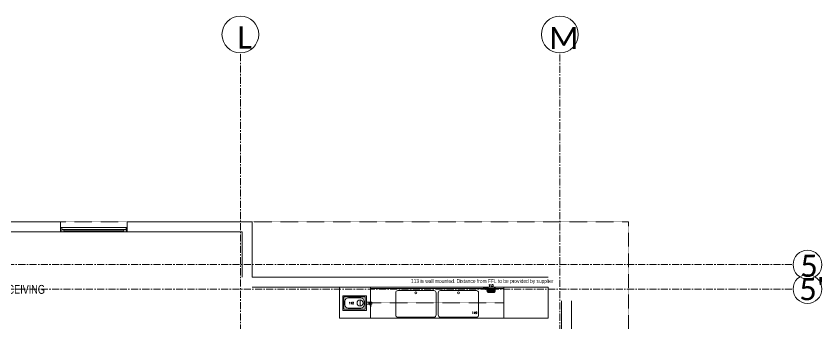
# Model space of a CAD drawing. Header units: millimetres. Extents: x 26027 to 581921, y 7230 to 233891.
# Drawn here: x 526695 to 544854, y 199709 to 206648 of the extents above; entities that cross this region are included whole.
import ezdxf

# ---------------------------------------------------------------- set-up
doc = ezdxf.new("R2010")
doc.units = ezdxf.units.MM
doc.header["$LTSCALE"] = 5
doc.linetypes.add('CENTER', pattern=[50.8, 31.75, -6.35, 6.35, -6.35])
doc.linetypes.add('HIDDEN2', pattern=[0.1875, 0.125, -0.0625])
doc.layers.get('0').update_dxf_attribs({"color": 252})
for name, color, linetype, lineweight in [('72_EGR_BASE_TEXT', 252, 'Continuous', 5), ('ADB_G1', 252, 'Continuous', 5), ('Aluminum', 252, 'Continuous', 5), ('AxisBalloons_2', 252, 'Continuous', 0), ('Medical Equipment and Furniture', 252, 'Continuous', 0), ('Proj', 252, 'HIDDEN2', 5), ('Text', 252, 'Continuous', 5), ('Walls', 252, 'Continuous', 5)]:
    doc.layers.add(name, color=color, linetype=linetype, lineweight=lineweight)
doc.layers.add('axes', color=252, linetype='Continuous')
doc.styles.add('Arial', font='arial.ttf', dxfattribs={"height": 245.883234})
doc.styles.add('list_ghTextstyle', font='romans.shx', dxfattribs={"height": 0.25})
doc.styles.get("Standard").update_dxf_attribs({"font": 'calibri.ttf'})
doc.styles.add('X3G_ENTITY_257CFD', font='swisscl.ttf', dxfattribs={"height": 200})
doc.styles.add('X3G_ENTITY_2587EA', font='swisscl.ttf', dxfattribs={"height": 200})

# ---------------------------------------------------------------- blocks, each defined once
blk = doc.blocks.new('WOR049-3')
at = {"color": 0, "linetype": 'Continuous'}
for p, q in [((0, 0), (3000, 0)), ((0, -700), (0, 0)), ((3000, 0), (3000, -700)), ((0, -25), (3000, -25)), ((565, -625), (565, -125)), ((615, -75), (1425, -75)), ((1475, -125), (1475, -625)), ((1525, -125), (1525, -625)), ((2385, -75), (1575, -75)), ((2435, -625), (2435, -125)), ((3000, -700), (0, -700)), ((1425, -675), (615, -675)), ((1575, -675), (2385, -675))]:
    blk.add_line(p, q, dxfattribs=at)
at = {"linetype": 'HIDDEN2'}
blk.add_line((0, -350), (3000, -350), dxfattribs=at)
at = {"color": 0, "linetype": 'Continuous'}
for centre in [(1020, -125), (1980, -125)]:
    blk.add_circle(centre, 20, dxfattribs=at)
for centre, start, end in [((615, -125), 89.9544, 179.9087), ((1425, -125), 0, 89.9544), ((1575, -125), 89.9544, 179.9087), ((2385, -125), 0, 89.9544), ((615, -625), 179.9087, 269.8631), ((1425, -625), 269.8631, 0), ((1575, -625), 179.9087, 269.8631), ((2385, -625), 269.8631, 0)]:
    blk.add_arc(centre, 50, start, end, dxfattribs=at)
at = {"layer": 'ADB_G1', "style": 'Arial', "flags": 8}
blk.add_attdef('WOR049', (10, 10), '', height=75, dxfattribs=at)
blk = doc.blocks.new('Ultrasonic Cleaner')
at = {"layer": 'Medical Equipment and Furniture'}
for p, q in [((-747462, -321883), (-747997, -321883)), ((-747997, -322208), (-747997, -321883)), ((-747972, -322183), (-747972, -321902)), ((-747972, -321902), (-747488, -321902)), ((-747868, -321924), (-747589, -321924)), ((-747488, -321902), (-747488, -322183)), ((-747462, -322208), (-747462, -321883)), ((-747947, -322081), (-747947, -322004)), ((-747606, -322110), (-747606, -321974)), ((-747513, -322003), (-747513, -322081)), ((-747462, -322024), (-747339, -322024)), ((-747462, -322066), (-747462, -322024)), ((-747339, -322066), (-747462, -322066)), ((-747404, -322048), (-747397, -322043)), ((-747386, -322075), (-747404, -322048)), ((-747397, -322043), (-747379, -322070)), ((-747388, -322076), (-747377, -322069)), ((-747365, -322110), (-747388, -322076)), ((-747379, -322070), (-747386, -322075)), ((-747377, -322069), (-747355, -322103)), ((-747355, -322103), (-747365, -322110)), ((-747339, -322024), (-747339, -322066)), ((-747462, -322208), (-747997, -322208)), ((-747488, -322183), (-747969, -322183)), ((-747589, -322157), (-747871, -322157))]:
    blk.add_line(p, q, dxfattribs=at)
for centre, radius in [((-747606, -322042), 67.9), ((-747401, -322045), 9.85)]:
    blk.add_circle(centre, radius, dxfattribs=at)
for centre, radius, start, end in [((-747864, -322006), 82.9, 92.7642, 178.6699), ((-747593, -322004), 80.3, 359.4914, 86.8541), ((-747871, -322081), 75.8, 180, 270), ((-747589, -322081), 75.8, 270, 0)]:
    blk.add_arc(centre, radius, start, end, dxfattribs=at)
blk = doc.blocks.new('Gun')
at = {"layer": 'Medical Equipment and Furniture'}
for p, q in [((-744517, -321801), (-744517, -321802)), ((-744517, -321802), (-744517, -321811)), ((-744494, -321803), (-744494, -321808)), ((-744493, -321803), (-744494, -321803)), ((-744494, -321808), (-744493, -321808)), ((-744493, -321791), (-744493, -321793)), ((-744493, -321791), (-744483, -321791)), ((-744483, -321793), (-744493, -321793)), ((-744452, -321803), (-744493, -321803)), ((-744493, -321803), (-744493, -321808)), ((-744493, -321808), (-744452, -321808)), ((-744483, -321791), (-744453, -321791)), ((-744453, -321793), (-744483, -321793)), ((-744471, -321793), (-744471, -321802)), ((-744471, -321802), (-744471, -321803)), ((-744471, -321808), (-744471, -321829)), ((-744464, -321802), (-744464, -321793)), ((-744464, -321803), (-744464, -321802)), ((-744464, -321829), (-744464, -321808)), ((-744453, -321791), (-744443, -321791)), ((-744443, -321793), (-744453, -321793)), ((-744453, -321802), (-744453, -321801)), ((-744453, -321803), (-744453, -321802)), ((-744453, -321811), (-744453, -321808)), ((-744443, -321793), (-744443, -321791)), ((-744443, -321796), (-744441, -321793)), ((-744443, -321801), (-744443, -321802)), ((-744443, -321802), (-744443, -321811)), ((-744441, -321819), (-744443, -321816)), ((-744441, -321863), (-744442, -321867)), ((-744441, -321793), (-744426, -321793)), ((-744426, -321819), (-744441, -321819)), ((-744441, -321860), (-744441, -321867)), ((-744437, -321796), (-744431, -321796)), ((-744437, -321816), (-744431, -321816)), ((-744431, -321796), (-744429, -321796)), ((-744429, -321816), (-744431, -321816)), ((-744426, -321793), (-744424, -321796)), ((-744426, -321801), (-744426, -321802)), ((-744426, -321802), (-744426, -321811)), ((-744424, -321816), (-744426, -321819)), ((-744424, -321860), (-744424, -321858)), ((-744423, -321878), (-744424, -321874)), ((-744421, -321853), (-744419, -321849)), ((-744418, -321887), (-744421, -321883)), ((-744417, -321848), (-744410, -321842)), ((-744415, -321801), (-744415, -321802)), ((-744415, -321802), (-744415, -321811)), ((-744415, -321845), (-744411, -321843)), ((-744407, -321894), (-744415, -321889)), ((-744410, -321893), (-744414, -321890)), ((-744408, -321841), (-744401, -321839)), ((-744407, -321840), (-744402, -321839)), ((-744396, -321897), (-744406, -321895)), ((-744396, -321897), (-744406, -321895)), ((-744396, -321838), (-744386, -321840)), ((-744395, -321913), (-744393, -321913)), ((-744393, -321822), (-744394, -321822)), ((-744394, -321838), (-744386, -321840)), ((-744384, -321894), (-744391, -321896)), ((-744391, -321913), (-744388, -321913)), ((-744388, -321822), (-744390, -321822)), ((-744385, -321894), (-744390, -321896)), ((-744385, -321840), (-744377, -321845)), ((-744379, -321822), (-744383, -321823)), ((-744379, -321913), (-744383, -321912)), ((-744382, -321842), (-744378, -321844)), ((-744375, -321888), (-744382, -321893)), ((-744377, -321889), (-744380, -321892)), ((-744376, -321846), (-744370, -321853)), ((-744374, -321848), (-744371, -321852)), ((-744370, -321881), (-744373, -321886)), ((-744370, -321855), (-744367, -321864)), ((-744369, -321856), (-744368, -321861)), ((-744367, -321867), (-744368, -321877)), ((-744367, -321865), (-744367, -321867)), ((-744345, -321867), (-744343, -321881)), ((-744329, -321867), (-744327, -321858)), ((-744329, -321867), (-744327, -321858)), ((-744329, -321867), (-744327, -321858)), ((-744329, -321867), (-744327, -321858)), ((-744329, -321867), (-744327, -321858)), ((-744329, -321867), (-744327, -321858)), ((-744329, -321867), (-744327, -321858)), ((-744329, -321867), (-744327, -321858)), ((-744329, -321867), (-744327, -321858)), ((-744329, -321867), (-744327, -321858)), ((-744329, -321870), (-744329, -321867)), ((-744326, -321880), (-744329, -321871)), ((-744326, -321879), (-744328, -321873)), ((-744325, -321881), (-744328, -321875)), ((-744325, -321881), (-744328, -321875)), ((-744325, -321881), (-744328, -321875)), ((-744325, -321881), (-744328, -321875)), ((-744325, -321881), (-744328, -321875)), ((-744325, -321881), (-744328, -321875)), ((-744325, -321881), (-744328, -321875)), ((-744325, -321881), (-744328, -321875)), ((-744325, -321881), (-744328, -321875)), ((-744326, -321855), (-744322, -321849)), ((-744326, -321855), (-744322, -321849)), ((-744326, -321855), (-744322, -321849)), ((-744326, -321855), (-744322, -321849)), ((-744326, -321855), (-744322, -321849)), ((-744326, -321855), (-744322, -321849)), ((-744326, -321855), (-744322, -321849)), ((-744326, -321855), (-744322, -321849)), ((-744326, -321855), (-744322, -321849)), ((-744325, -321854), (-744322, -321849)), ((-744320, -321889), (-744325, -321881)), ((-744321, -321887), (-744324, -321883)), ((-744317, -321891), (-744324, -321884)), ((-744317, -321891), (-744324, -321884)), ((-744317, -321891), (-744324, -321884)), ((-744317, -321891), (-744324, -321884)), ((-744317, -321891), (-744324, -321884)), ((-744317, -321891), (-744324, -321884)), ((-744317, -321891), (-744324, -321884)), ((-744317, -321891), (-744324, -321884)), ((-744317, -321891), (-744324, -321884)), ((-744321, -321847), (-744314, -321842)), ((-744320, -321846), (-744315, -321842)), ((-744320, -321846), (-744315, -321842)), ((-744320, -321846), (-744315, -321842)), ((-744320, -321846), (-744315, -321842)), ((-744320, -321846), (-744315, -321842)), ((-744320, -321846), (-744315, -321842)), ((-744320, -321846), (-744315, -321842)), ((-744320, -321846), (-744315, -321842)), ((-744320, -321846), (-744315, -321842)), ((-744319, -321846), (-744315, -321843)), ((-744311, -321894), (-744319, -321890)), ((-744314, -321893), (-744318, -321890)), ((-744308, -321896), (-744317, -321891)), ((-744308, -321896), (-744317, -321891)), ((-744308, -321896), (-744317, -321891)), ((-744308, -321896), (-744317, -321891)), ((-744308, -321896), (-744317, -321891)), ((-744308, -321896), (-744317, -321891)), ((-744308, -321896), (-744317, -321891)), ((-744308, -321896), (-744317, -321891)), ((-744308, -321896), (-744317, -321891)), ((-744316, -321822), (-744313, -321823)), ((-744316, -321913), (-744313, -321912)), ((-744312, -321841), (-744305, -321839)), ((-744311, -321841), (-744305, -321839)), ((-744311, -321841), (-744305, -321839)), ((-744311, -321841), (-744305, -321839)), ((-744311, -321841), (-744305, -321839)), ((-744311, -321841), (-744305, -321839)), ((-744311, -321841), (-744305, -321839)), ((-744311, -321841), (-744305, -321839)), ((-744311, -321840), (-744306, -321839)), ((-744311, -321841), (-744305, -321839)), ((-744311, -321841), (-744305, -321839)), ((-744300, -321897), (-744310, -321895)), ((-744302, -321896), (-744309, -321895)), ((-744304, -321822), (-744308, -321822)), ((-744308, -321913), (-744305, -321913)), ((-744298, -321897), (-744305, -321896)), ((-744298, -321897), (-744305, -321896)), ((-744298, -321897), (-744305, -321896)), ((-744298, -321897), (-744305, -321896)), ((-744298, -321897), (-744305, -321896)), ((-744298, -321897), (-744305, -321896)), ((-744298, -321897), (-744305, -321896)), ((-744298, -321897), (-744305, -321896)), ((-744298, -321897), (-744305, -321896)), ((-744301, -321822), (-744303, -321822)), ((-744303, -321913), (-744301, -321913)), ((-744301, -321838), (-744295, -321839)), ((-744301, -321838), (-744295, -321839)), ((-744301, -321838), (-744295, -321839)), ((-744301, -321838), (-744295, -321839)), ((-744301, -321838), (-744295, -321839)), ((-744301, -321838), (-744295, -321839)), ((-744301, -321838), (-744295, -321839)), ((-744301, -321838), (-744295, -321839)), ((-744301, -321838), (-744295, -321839)), ((-744300, -321838), (-744290, -321840)), ((-744300, -321838), (-744290, -321840)), ((-744288, -321894), (-744295, -321896)), ((-744288, -321894), (-744294, -321896)), ((-744288, -321894), (-744294, -321896)), ((-744288, -321894), (-744294, -321896)), ((-744288, -321894), (-744294, -321896)), ((-744288, -321894), (-744294, -321896)), ((-744288, -321894), (-744294, -321896)), ((-744288, -321894), (-744294, -321896)), ((-744288, -321894), (-744294, -321896)), ((-744288, -321894), (-744294, -321896)), ((-744289, -321894), (-744294, -321896)), ((-744291, -321839), (-744282, -321843)), ((-744291, -321839), (-744282, -321843)), ((-744291, -321839), (-744282, -321843)), ((-744291, -321839), (-744282, -321843)), ((-744291, -321839), (-744282, -321843)), ((-744291, -321839), (-744282, -321843)), ((-744291, -321839), (-744282, -321843)), ((-744291, -321839), (-744282, -321843)), ((-744291, -321839), (-744282, -321843)), ((-744289, -321840), (-744281, -321845)), ((-744286, -321842), (-744282, -321844)), ((-744278, -321887), (-744286, -321893)), ((-744280, -321889), (-744285, -321892)), ((-744280, -321889), (-744285, -321892)), ((-744280, -321889), (-744285, -321892)), ((-744280, -321889), (-744285, -321892)), ((-744280, -321889), (-744285, -321892)), ((-744280, -321889), (-744285, -321892)), ((-744280, -321889), (-744285, -321892)), ((-744280, -321889), (-744285, -321892)), ((-744280, -321889), (-744285, -321892)), ((-744280, -321889), (-744284, -321892)), ((-744282, -321844), (-744276, -321851)), ((-744282, -321844), (-744276, -321851)), ((-744282, -321844), (-744276, -321851)), ((-744282, -321844), (-744276, -321851)), ((-744282, -321844), (-744276, -321851)), ((-744282, -321844), (-744276, -321851)), ((-744282, -321844), (-744276, -321851)), ((-744282, -321844), (-744276, -321851)), ((-744282, -321844), (-744276, -321851)), ((-744279, -321791), (-744279, -321792)), ((-744262, -321791), (-744279, -321791)), ((-744268, -321792), (-744279, -321792)), ((-744278, -321848), (-744275, -321852)), ((-744274, -321880), (-744277, -321886)), ((-744274, -321880), (-744277, -321886)), ((-744274, -321880), (-744277, -321886)), ((-744274, -321880), (-744277, -321886)), ((-744274, -321880), (-744277, -321886)), ((-744274, -321880), (-744277, -321886)), ((-744274, -321880), (-744277, -321886)), ((-744274, -321880), (-744277, -321886)), ((-744274, -321880), (-744277, -321886)), ((-744274, -321882), (-744277, -321885)), ((-744274, -321854), (-744271, -321860)), ((-744274, -321854), (-744271, -321860)), ((-744274, -321854), (-744271, -321860)), ((-744274, -321854), (-744271, -321860)), ((-744274, -321854), (-744271, -321860)), ((-744274, -321854), (-744271, -321860)), ((-744274, -321854), (-744271, -321860)), ((-744274, -321854), (-744271, -321860)), ((-744274, -321854), (-744271, -321860)), ((-744272, -321857), (-744271, -321860)), ((-744270, -321867), (-744272, -321877)), ((-744270, -321867), (-744272, -321877)), ((-744270, -321867), (-744272, -321877)), ((-744270, -321867), (-744272, -321877)), ((-744270, -321867), (-744272, -321877)), ((-744270, -321867), (-744272, -321877)), ((-744270, -321867), (-744272, -321877)), ((-744270, -321867), (-744272, -321877)), ((-744270, -321867), (-744272, -321877)), ((-744271, -321874), (-744272, -321877)), ((-744271, -321792), (-744271, -321793)), ((-744245, -321792), (-744270, -321792)), ((-744264, -321867), (-744266, -321867)), ((-744262, -321867), (-744264, -321867)), ((-744245, -321791), (-744262, -321791)), ((-744260, -321867), (-744262, -321867)), ((-744258, -321867), (-744260, -321867)), ((-744254, -321867), (-744255, -321864)), ((-744254, -321867), (-744254, -321866)), ((-744253, -321793), (-744253, -321792)), ((-744245, -321792), (-744245, -321791))]:
    blk.add_line(p, q, dxfattribs=at)
at = {"layer": 'Medical Equipment and Furniture', "flags": 128}
for points in [[(-744517, -321798), (-744516, -321797), (-744515, -321796), (-744513, -321796), (-744511, -321796)], [(-744517, -321801), (-744517, -321800), (-744517, -321798)], [(-744517, -321811), (-744517, -321812), (-744517, -321813), (-744516, -321814), (-744515, -321815), (-744513, -321816), (-744511, -321816)], [(-744477, -321796), (-744492, -321796), (-744506, -321796), (-744511, -321796)], [(-744511, -321816), (-744498, -321816), (-744483, -321816), (-744477, -321816)], [(-744471, -321839), (-744471, -321837), (-744471, -321832), (-744471, -321829)], [(-744465, -321839), (-744466, -321841), (-744469, -321842), (-744471, -321839), (-744471, -321839)], [(-744464, -321829), (-744464, -321834), (-744464, -321838), (-744464, -321839)], [(-744442, -321867), (-744440, -321881), (-744437, -321887)], [(-744441, -321818), (-744441, -321819), (-744441, -321822), (-744441, -321825), (-744441, -321827), (-744441, -321830), (-744441, -321833), (-744441, -321836), (-744441, -321838), (-744441, -321840), (-744441, -321842), (-744441, -321843), (-744441, -321844), (-744441, -321846), (-744441, -321847), (-744441, -321848), (-744441, -321848), (-744441, -321849), (-744441, -321851), (-744441, -321852), (-744441, -321853), (-744441, -321855), (-744441, -321856), (-744441, -321859), (-744441, -321861), (-744441, -321864), (-744441, -321867)], [(-744441, -321867), (-744439, -321881), (-744434, -321893), (-744425, -321903), (-744413, -321909), (-744400, -321913), (-744387, -321912), (-744374, -321907), (-744364, -321899), (-744356, -321889), (-744351, -321876), (-744350, -321867)], [(-744435, -321891), (-744434, -321893), (-744430, -321897)], [(-744427, -321901), (-744425, -321903), (-744421, -321905)], [(-744425, -321818), (-744425, -321819), (-744425, -321822), (-744425, -321825), (-744425, -321827), (-744425, -321830), (-744425, -321833), (-744425, -321836), (-744425, -321838), (-744425, -321840), (-744425, -321842), (-744425, -321843), (-744425, -321844), (-744425, -321846), (-744425, -321847), (-744425, -321848), (-744425, -321848), (-744425, -321849), (-744425, -321851), (-744425, -321852), (-744425, -321853), (-744425, -321855), (-744425, -321855)], [(-744350, -321867), (-744352, -321854), (-744358, -321842), (-744367, -321832), (-744378, -321825), (-744391, -321822), (-744405, -321823), (-744417, -321827), (-744425, -321833)], [(-744420, -321829), (-744421, -321830), (-744425, -321833)], [(-744425, -321867), (-744423, -321857), (-744418, -321848), (-744409, -321841), (-744399, -321838), (-744388, -321839), (-744379, -321843), (-744371, -321851), (-744367, -321861), (-744366, -321867)], [(-744425, -321867), (-744423, -321857), (-744417, -321848)], [(-744425, -321862), (-744425, -321864), (-744425, -321867)], [(-744415, -321889), (-744422, -321881), (-744425, -321871), (-744425, -321867)], [(-744366, -321867), (-744368, -321878), (-744374, -321887), (-744382, -321894), (-744393, -321897), (-744403, -321896), (-744413, -321891), (-744421, -321884), (-744425, -321874), (-744425, -321867)], [(-744420, -321867), (-744418, -321857), (-744413, -321848), (-744405, -321841), (-744396, -321838), (-744395, -321838)], [(-744394, -321897), (-744402, -321895), (-744411, -321889), (-744417, -321881), (-744420, -321871), (-744420, -321867)], [(-744416, -321908), (-744413, -321909), (-744410, -321910)], [(-744408, -321824), (-744409, -321824), (-744414, -321826)], [(-744414, -321909), (-744413, -321909), (-744412, -321910)], [(-744411, -321867), (-744409, -321857), (-744405, -321848), (-744399, -321842), (-744392, -321838)], [(-744391, -321896), (-744396, -321895), (-744402, -321890), (-744408, -321882), (-744410, -321872), (-744411, -321867)], [(-744407, -321850), (-744408, -321861), (-744409, -321867)], [(-744407, -321884), (-744408, -321874), (-744409, -321867)], [(-744404, -321912), (-744400, -321913), (-744396, -321913)], [(-744403, -321912), (-744400, -321913), (-744396, -321913)], [(-744388, -321823), (-744391, -321822), (-744396, -321822)], [(-744389, -321823), (-744392, -321822), (-744396, -321822)], [(-744349, -321867), (-744351, -321854), (-744357, -321842), (-744365, -321832), (-744376, -321825), (-744388, -321822), (-744393, -321822)], [(-744384, -321841), (-744385, -321842), (-744389, -321848), (-744392, -321857), (-744393, -321867), (-744393, -321867)], [(-744384, -321894), (-744385, -321893), (-744389, -321887), (-744392, -321878), (-744393, -321868), (-744393, -321867)], [(-744393, -321913), (-744380, -321911), (-744369, -321905), (-744359, -321896), (-744353, -321885), (-744350, -321872), (-744349, -321867)], [(-744349, -321867), (-744351, -321854), (-744356, -321842), (-744363, -321832), (-744373, -321825), (-744384, -321822), (-744388, -321822)], [(-744388, -321913), (-744377, -321911), (-744367, -321905), (-744358, -321896), (-744352, -321885), (-744350, -321872), (-744349, -321867)], [(-744383, -321911), (-744383, -321911), (-744379, -321909)], [(-744383, -321911), (-744383, -321911), (-744381, -321910)], [(-744376, -321827), (-744378, -321825), (-744381, -321825)], [(-744377, -321826), (-744379, -321825), (-744381, -321825)], [(-744379, -321822), (-744371, -321824), (-744363, -321829), (-744357, -321837), (-744352, -321848), (-744351, -321853)], [(-744379, -321913), (-744371, -321911), (-744363, -321906), (-744357, -321897), (-744352, -321886), (-744351, -321880)], [(-744367, -321867), (-744369, -321878), (-744374, -321887)], [(-744372, -321906), (-744371, -321905), (-744368, -321903)], [(-744371, -321905), (-744371, -321905), (-744370, -321904)], [(-744366, -321833), (-744367, -321832), (-744369, -321831)], [(-744367, -321833), (-744367, -321832), (-744369, -321831)], [(-744362, -321897), (-744361, -321896), (-744360, -321894)], [(-744362, -321897), (-744361, -321896), (-744360, -321895)], [(-744358, -321843), (-744358, -321842), (-744360, -321841)], [(-744358, -321842), (-744358, -321842), (-744359, -321841)], [(-744356, -321830), (-744354, -321825), (-744349, -321822), (-744348, -321822)], [(-744356, -321840), (-744356, -321836), (-744356, -321831), (-744356, -321830)], [(-744356, -321830), (-744356, -321832), (-744356, -321838), (-744356, -321840)], [(-744356, -321895), (-744356, -321898), (-744356, -321904), (-744356, -321905)], [(-744356, -321905), (-744356, -321903), (-744356, -321897), (-744356, -321895)], [(-744348, -321913), (-744353, -321911), (-744356, -321906), (-744356, -321905)], [(-744355, -321886), (-744354, -321885), (-744354, -321883)], [(-744355, -321886), (-744354, -321885), (-744354, -321884)], [(-744351, -321873), (-744351, -321872), (-744351, -321870)], [(-744351, -321872), (-744351, -321872), (-744351, -321871)], [(-744350, -321859), (-744350, -321861), (-744350, -321862)], [(-744348, -321822), (-744343, -321824), (-744340, -321829), (-744340, -321830)], [(-744340, -321905), (-744342, -321910), (-744346, -321913), (-744348, -321913)], [(-744308, -321822), (-744319, -321824), (-744329, -321829), (-744337, -321838), (-744343, -321850), (-744346, -321863), (-744346, -321867)], [(-744303, -321822), (-744315, -321824), (-744327, -321830), (-744336, -321838), (-744343, -321850), (-744346, -321863), (-744346, -321867)], [(-744345, -321859), (-744346, -321861), (-744346, -321862)], [(-744346, -321867), (-744345, -321881), (-744340, -321893), (-744332, -321903), (-744323, -321909), (-744312, -321913), (-744308, -321913)], [(-744346, -321867), (-744344, -321881), (-744339, -321893), (-744330, -321903), (-744319, -321909), (-744307, -321913), (-744303, -321913)], [(-744270, -321833), (-744271, -321832), (-744282, -321825), (-744295, -321822), (-744309, -321823), (-744321, -321827), (-744332, -321835), (-744340, -321846), (-744344, -321859), (-744345, -321867)], [(-744344, -321857), (-744344, -321859), (-744345, -321867)], [(-744344, -321857), (-744344, -321859), (-744345, -321867)], [(-744344, -321857), (-744344, -321859), (-744345, -321867)], [(-744344, -321857), (-744344, -321859), (-744345, -321867)], [(-744344, -321857), (-744344, -321859), (-744345, -321867)], [(-744344, -321857), (-744344, -321859), (-744345, -321867)], [(-744344, -321857), (-744344, -321859), (-744345, -321867)], [(-744344, -321857), (-744344, -321859), (-744345, -321867)], [(-744344, -321857), (-744344, -321859), (-744345, -321867)], [(-744345, -321862), (-744345, -321863), (-744345, -321865)], [(-744345, -321862), (-744345, -321863), (-744345, -321864)], [(-744316, -321822), (-744325, -321824), (-744333, -321829), (-744339, -321837), (-744343, -321848), (-744344, -321853)], [(-744316, -321913), (-744325, -321911), (-744333, -321906), (-744339, -321897), (-744343, -321886), (-744344, -321880)], [(-744343, -321881), (-744338, -321893), (-744329, -321903), (-744317, -321909), (-744304, -321913), (-744291, -321912), (-744278, -321907), (-744267, -321899), (-744260, -321889), (-744255, -321876), (-744254, -321867)], [(-744343, -321880), (-744343, -321881), (-744342, -321884)], [(-744343, -321880), (-744343, -321881), (-744342, -321884)], [(-744343, -321880), (-744343, -321881), (-744342, -321884)], [(-744343, -321880), (-744343, -321881), (-744342, -321884)], [(-744343, -321880), (-744343, -321881), (-744342, -321884)], [(-744343, -321880), (-744343, -321881), (-744342, -321884)], [(-744343, -321880), (-744343, -321881), (-744342, -321884)], [(-744343, -321880), (-744343, -321881), (-744342, -321884)], [(-744343, -321880), (-744343, -321881), (-744342, -321884)], [(-744341, -321849), (-744342, -321850), (-744342, -321851)], [(-744341, -321849), (-744342, -321850), (-744342, -321851)], [(-744339, -321845), (-744340, -321846), (-744341, -321849)], [(-744339, -321845), (-744340, -321846), (-744341, -321849)], [(-744339, -321845), (-744340, -321846), (-744341, -321849)], [(-744339, -321845), (-744340, -321846), (-744341, -321849)], [(-744339, -321845), (-744340, -321846), (-744341, -321849)], [(-744339, -321845), (-744340, -321846), (-744341, -321849)], [(-744339, -321845), (-744340, -321846), (-744341, -321849)], [(-744339, -321845), (-744340, -321846), (-744341, -321849)], [(-744339, -321845), (-744340, -321846), (-744341, -321849)], [(-744340, -321840), (-744340, -321836), (-744340, -321831), (-744340, -321830)], [(-744340, -321830), (-744340, -321832), (-744340, -321838), (-744340, -321840)], [(-744340, -321895), (-744340, -321898), (-744340, -321904), (-744340, -321905)], [(-744340, -321905), (-744340, -321903), (-744340, -321897), (-744340, -321895)], [(-744338, -321891), (-744338, -321893), (-744335, -321895)], [(-744338, -321891), (-744338, -321893), (-744335, -321895)], [(-744338, -321891), (-744338, -321893), (-744335, -321895)], [(-744338, -321891), (-744338, -321893), (-744335, -321895)], [(-744338, -321891), (-744338, -321893), (-744335, -321895)], [(-744338, -321891), (-744338, -321893), (-744335, -321895)], [(-744338, -321891), (-744338, -321893), (-744335, -321895)], [(-744338, -321891), (-744338, -321893), (-744335, -321895)], [(-744338, -321891), (-744338, -321893), (-744335, -321895)], [(-744338, -321892), (-744337, -321893), (-744336, -321894)], [(-744337, -321892), (-744337, -321893), (-744337, -321893)], [(-744334, -321838), (-744335, -321839), (-744336, -321840)], [(-744334, -321838), (-744335, -321839), (-744335, -321840)], [(-744330, -321901), (-744329, -321903), (-744326, -321904)], [(-744330, -321901), (-744329, -321903), (-744326, -321904)], [(-744330, -321901), (-744329, -321903), (-744326, -321904)], [(-744330, -321901), (-744329, -321903), (-744326, -321904)], [(-744330, -321901), (-744329, -321903), (-744326, -321904)], [(-744330, -321901), (-744329, -321903), (-744326, -321904)], [(-744330, -321901), (-744329, -321903), (-744326, -321904)], [(-744330, -321901), (-744328, -321903), (-744326, -321904)], [(-744330, -321901), (-744329, -321903), (-744326, -321904)], [(-744330, -321901), (-744329, -321903), (-744326, -321904)], [(-744329, -321867), (-744327, -321857), (-744322, -321848), (-744313, -321841), (-744303, -321838), (-744292, -321839), (-744282, -321843), (-744275, -321851), (-744271, -321861), (-744270, -321867)], [(-744329, -321867), (-744327, -321857), (-744322, -321848)], [(-744270, -321867), (-744272, -321878), (-744278, -321887), (-744286, -321894), (-744297, -321897), (-744307, -321896), (-744317, -321891), (-744324, -321884), (-744329, -321874), (-744329, -321867)], [(-744329, -321902), (-744328, -321903), (-744327, -321903)], [(-744324, -321829), (-744325, -321830), (-744327, -321832)], [(-744324, -321829), (-744325, -321830), (-744326, -321831)], [(-744318, -321826), (-744321, -321827), (-744322, -321828)], [(-744318, -321826), (-744321, -321827), (-744322, -321828)], [(-744318, -321826), (-744321, -321827), (-744322, -321828)], [(-744318, -321826), (-744321, -321827), (-744322, -321828)], [(-744318, -321826), (-744321, -321827), (-744322, -321828)], [(-744318, -321826), (-744321, -321827), (-744322, -321828)], [(-744318, -321826), (-744321, -321827), (-744322, -321828)], [(-744318, -321826), (-744321, -321827), (-744322, -321828)], [(-744318, -321826), (-744321, -321827), (-744322, -321828)], [(-744319, -321908), (-744317, -321909), (-744315, -321910)], [(-744319, -321908), (-744317, -321909), (-744315, -321910)], [(-744319, -321908), (-744317, -321909), (-744315, -321910)], [(-744319, -321908), (-744317, -321909), (-744315, -321910)], [(-744319, -321908), (-744317, -321909), (-744315, -321910)], [(-744319, -321908), (-744317, -321909), (-744315, -321910)], [(-744319, -321908), (-744317, -321909), (-744315, -321910)], [(-744319, -321908), (-744317, -321909), (-744315, -321910)], [(-744319, -321908), (-744317, -321909), (-744315, -321910)], [(-744319, -321908), (-744317, -321909), (-744315, -321910)], [(-744319, -321908), (-744317, -321909), (-744315, -321910)], [(-744312, -321824), (-744313, -321824), (-744316, -321825)], [(-744312, -321824), (-744313, -321824), (-744314, -321824)], [(-744311, -321841), (-744310, -321842), (-744307, -321848), (-744304, -321857), (-744303, -321867), (-744303, -321867)], [(-744311, -321894), (-744310, -321893), (-744307, -321887), (-744304, -321878), (-744303, -321868), (-744303, -321867)], [(-744305, -321823), (-744309, -321823), (-744310, -321823)], [(-744305, -321823), (-744309, -321823), (-744310, -321823)], [(-744305, -321823), (-744309, -321823), (-744310, -321823)], [(-744305, -321823), (-744309, -321823), (-744310, -321823)], [(-744305, -321823), (-744309, -321823), (-744310, -321823)], [(-744305, -321823), (-744309, -321823), (-744310, -321823)], [(-744305, -321823), (-744309, -321823), (-744310, -321823)], [(-744305, -321823), (-744309, -321823), (-744310, -321823)], [(-744305, -321823), (-744309, -321823), (-744310, -321823)], [(-744307, -321912), (-744304, -321913), (-744302, -321913)], [(-744307, -321912), (-744304, -321913), (-744302, -321913)], [(-744307, -321912), (-744304, -321913), (-744302, -321913)], [(-744307, -321912), (-744304, -321913), (-744302, -321913)], [(-744307, -321912), (-744304, -321913), (-744302, -321913)], [(-744307, -321912), (-744304, -321913), (-744302, -321913)], [(-744307, -321912), (-744304, -321913), (-744302, -321913)], [(-744307, -321912), (-744304, -321913), (-744300, -321913)], [(-744307, -321912), (-744304, -321913), (-744302, -321913)], [(-744307, -321912), (-744304, -321913), (-744302, -321913)], [(-744307, -321912), (-744304, -321913), (-744300, -321913)], [(-744304, -321839), (-744300, -321840), (-744293, -321845), (-744288, -321853), (-744285, -321862), (-744285, -321867)], [(-744285, -321867), (-744286, -321878), (-744290, -321887), (-744297, -321893), (-744303, -321896)], [(-744301, -321838), (-744293, -321840), (-744285, -321845), (-744279, -321854), (-744276, -321864), (-744276, -321867)], [(-744276, -321867), (-744277, -321878), (-744282, -321887), (-744290, -321893), (-744300, -321897), (-744301, -321897)], [(-744293, -321823), (-744296, -321822), (-744300, -321822)], [(-744292, -321823), (-744295, -321822), (-744300, -321822)], [(-744292, -321823), (-744295, -321822), (-744297, -321822)], [(-744292, -321823), (-744295, -321822), (-744297, -321822)], [(-744292, -321823), (-744295, -321822), (-744297, -321822)], [(-744292, -321823), (-744295, -321822), (-744297, -321822)], [(-744292, -321823), (-744295, -321822), (-744297, -321822)], [(-744292, -321823), (-744295, -321822), (-744297, -321822)], [(-744292, -321823), (-744295, -321822), (-744297, -321822)], [(-744292, -321823), (-744295, -321822), (-744297, -321822)], [(-744292, -321823), (-744295, -321822), (-744297, -321822)], [(-744294, -321912), (-744291, -321912), (-744290, -321912)], [(-744294, -321912), (-744291, -321912), (-744290, -321912)], [(-744294, -321912), (-744291, -321912), (-744290, -321912)], [(-744294, -321912), (-744291, -321912), (-744290, -321912)], [(-744294, -321912), (-744291, -321912), (-744290, -321912)], [(-744294, -321912), (-744291, -321912), (-744290, -321912)], [(-744294, -321912), (-744291, -321912), (-744290, -321912)], [(-744294, -321912), (-744291, -321912), (-744290, -321912)], [(-744294, -321912), (-744291, -321912), (-744290, -321912)], [(-744289, -321850), (-744287, -321861), (-744287, -321867)], [(-744289, -321884), (-744287, -321874), (-744287, -321867)], [(-744287, -321911), (-744286, -321911), (-744282, -321909)], [(-744280, -321827), (-744282, -321825), (-744285, -321825)], [(-744280, -321827), (-744282, -321825), (-744285, -321825)], [(-744280, -321827), (-744282, -321825), (-744285, -321825)], [(-744280, -321827), (-744282, -321825), (-744285, -321825)], [(-744280, -321827), (-744282, -321825), (-744285, -321825)], [(-744280, -321827), (-744282, -321825), (-744285, -321825)], [(-744280, -321827), (-744282, -321825), (-744285, -321825)], [(-744280, -321827), (-744282, -321825), (-744285, -321825)], [(-744280, -321827), (-744282, -321825), (-744285, -321825)], [(-744279, -321827), (-744282, -321825), (-744285, -321825)], [(-744281, -321826), (-744283, -321825), (-744284, -321825)], [(-744281, -321909), (-744278, -321907), (-744278, -321907)], [(-744281, -321909), (-744278, -321907), (-744278, -321907)], [(-744281, -321909), (-744278, -321907), (-744278, -321907)], [(-744281, -321909), (-744278, -321907), (-744278, -321907)], [(-744281, -321909), (-744278, -321907), (-744278, -321907)], [(-744281, -321909), (-744278, -321907), (-744278, -321907)], [(-744281, -321909), (-744278, -321907), (-744278, -321907)], [(-744281, -321909), (-744278, -321907), (-744278, -321907)], [(-744281, -321909), (-744278, -321907), (-744278, -321907)], [(-744280, -321846), (-744274, -321854), (-744271, -321864), (-744271, -321867)], [(-744271, -321867), (-744273, -321878), (-744278, -321887)], [(-744276, -321906), (-744274, -321905), (-744271, -321902)], [(-744270, -321833), (-744271, -321832), (-744274, -321830)], [(-744270, -321833), (-744271, -321832), (-744274, -321831)], [(-744270, -321833), (-744271, -321832), (-744274, -321831)], [(-744270, -321833), (-744271, -321832), (-744274, -321831)], [(-744270, -321833), (-744271, -321832), (-744274, -321831)], [(-744270, -321833), (-744271, -321832), (-744274, -321831)], [(-744270, -321833), (-744271, -321832), (-744274, -321831)], [(-744270, -321833), (-744271, -321832), (-744274, -321831)], [(-744270, -321833), (-744271, -321832), (-744274, -321831)], [(-744270, -321833), (-744271, -321832), (-744274, -321831)], [(-744270, -321792), (-744270, -321832), (-744270, -321833), (-744270, -321835), (-744270, -321836), (-744270, -321838), (-744270, -321839), (-744270, -321840), (-744270, -321841), (-744270, -321842), (-744270, -321842), (-744270, -321843), (-744270, -321844), (-744270, -321844), (-744270, -321845), (-744270, -321845), (-744270, -321846), (-744270, -321846), (-744270, -321847), (-744270, -321847), (-744270, -321848), (-744270, -321848), (-744270, -321849), (-744270, -321850), (-744270, -321851), (-744270, -321851), (-744270, -321852), (-744270, -321853), (-744270, -321854), (-744270, -321856), (-744270, -321857), (-744270, -321858), (-744270, -321859), (-744270, -321861), (-744270, -321862), (-744270, -321864), (-744270, -321866), (-744270, -321867)], [(-744269, -321867), (-744270, -321867), (-744270, -321867)], [(-744266, -321867), (-744268, -321867), (-744269, -321867)], [(-744267, -321898), (-744264, -321896), (-744262, -321892)], [(-744260, -321889), (-744260, -321889), (-744258, -321885)], [(-744260, -321889), (-744260, -321889), (-744258, -321885)], [(-744260, -321889), (-744260, -321889), (-744258, -321885)], [(-744260, -321889), (-744260, -321889), (-744258, -321885)], [(-744260, -321889), (-744260, -321889), (-744258, -321885)], [(-744260, -321889), (-744260, -321889), (-744258, -321885)], [(-744260, -321889), (-744260, -321889), (-744258, -321885)], [(-744260, -321889), (-744260, -321889), (-744258, -321885)], [(-744260, -321889), (-744260, -321889), (-744258, -321885)], [(-744259, -321888), (-744258, -321885), (-744257, -321881)], [(-744255, -321867), (-744257, -321867), (-744258, -321867)], [(-744256, -321877), (-744255, -321876), (-744254, -321867)], [(-744256, -321877), (-744255, -321876), (-744254, -321867)], [(-744256, -321877), (-744255, -321876), (-744254, -321867)], [(-744256, -321877), (-744255, -321876), (-744254, -321867)], [(-744256, -321877), (-744255, -321876), (-744254, -321867)], [(-744256, -321877), (-744255, -321876), (-744254, -321867)], [(-744256, -321877), (-744255, -321876), (-744254, -321867)], [(-744256, -321877), (-744255, -321876), (-744254, -321867)], [(-744256, -321877), (-744255, -321876), (-744254, -321867)], [(-744255, -321876), (-744254, -321872), (-744254, -321867)], [(-744254, -321867), (-744255, -321867), (-744255, -321867)], [(-744254, -321792), (-744254, -321832), (-744254, -321833), (-744254, -321835), (-744254, -321836), (-744254, -321838), (-744254, -321839), (-744254, -321840), (-744254, -321841), (-744254, -321842), (-744254, -321842), (-744254, -321843), (-744254, -321844), (-744254, -321844), (-744254, -321845), (-744254, -321845), (-744254, -321846), (-744254, -321846), (-744254, -321847), (-744254, -321847), (-744254, -321848), (-744254, -321848), (-744254, -321849), (-744254, -321850), (-744254, -321851), (-744254, -321851), (-744254, -321852), (-744254, -321853), (-744254, -321854), (-744254, -321856), (-744254, -321857), (-744254, -321858), (-744254, -321859), (-744254, -321861), (-744254, -321862), (-744254, -321864), (-744254, -321866), (-744254, -321867)]]:
    blk.add_lwpolyline(points, dxfattribs=at)
at = {"layer": 'Medical Equipment and Furniture'}
for centre, radius, start, end in [((-744468, -321839), 3.29, 0, 180), ((-744468, -321839), 3.29, 180, 0), ((-744434, -321806), 8.57, 154.9972, 180), ((-744434, -321806), 8.57, 180, 0), ((-744434, -321806), 8.57, 120, 154.9972), ((-744434, -321806), 4.93, 132.6226, 180), ((-744434, -321806), 4.93, 180, 0), ((-744434, -321806), 8.57, 60, 119.879), ((-744434, -321806), 4.93, 60, 120), ((-744434, -321806), 4.93, 123.1692, 132.6226), ((-744431, -321801), 5, 28.9217, 90), ((-744434, -321806), 4.93, 47.382, 56.6544), ((-744434, -321806), 4.93, 0, 47.382), ((-744431, -321811), 5, 270, 360), ((-744434, -321806), 8.57, 40, 59.9014), ((-744434, -321806), 8.57, 25.0001, 40), ((-744431, -321801), 5, 0, 22.9218), ((-744434, -321806), 8.57, 0, 25.0001)]:
    blk.add_arc(centre, radius, start, end, dxfattribs=at)
for start_param, end_param in [(2.617994, 2.873928), (2.879793, 3.141593), (2.356194, 2.602741), (2.107092, 2.351573), (1.832596, 2.094395), (1.570796, 1.81208), (1.320342, 1.566072), (0.523599, 0.785398)]:
    blk.add_ellipse((-744433, -321867), major_axis=(8, 0), ratio=0.08716, start_param=start_param, end_param=end_param, dxfattribs=at)
for points, knots in [([(-744516, -321798), (-744515, -321798), (-744515, -321798), (-744514, -321797), (-744514, -321796), (-744513, -321796)], [0.2920564, 0.2920564, 0.2920564, 0.2920564, 0.375, 0.5, 0.75, 0.75, 0.75, 0.75]), ([(-744511, -321816), (-744512, -321816), (-744513, -321816), (-744514, -321815), (-744515, -321814), (-744516, -321813), (-744516, -321812), (-744516, -321811), (-744516, -321811)], [0, 0, 0, 0, 0.25, 0.5, 0.625, 0.75, 0.875, 1, 1, 1, 1]), ([(-744514, -321797), (-744515, -321797), (-744515, -321797), (-744515, -321797), (-744515, -321797)], [0.4388594, 0.4388594, 0.4388594, 0.4388594, 0.5, 0.5471739, 0.5471739, 0.5471739, 0.5471739]), ([(-744515, -321814), (-744515, -321815), (-744515, -321815), (-744515, -321815), (-744514, -321815)], [0.4528261, 0.4528261, 0.4528261, 0.4528261, 0.5, 0.5611406, 0.5611406, 0.5611406, 0.5611406]), ([(-744452, -321799), (-744453, -321799), (-744453, -321800), (-744453, -321800), (-744453, -321801)], [0.7480724, 0.7480724, 0.7480724, 0.7480724, 0.8571429, 1, 1, 1, 1]), ([(-744448, -321796), (-744448, -321796), (-744449, -321796), (-744450, -321796), (-744451, -321797), (-744452, -321798), (-744452, -321798), (-744452, -321798)], [0, 0, 0, 0, 0.1428571, 0.2857143, 0.4285714, 0.5714286, 0.6752575, 0.6752575, 0.6752575, 0.6752575]), ([(-744443, -321801), (-744443, -321800), (-744443, -321800), (-744442, -321799), (-744442, -321799)], [-1, -1, -1, -1, -0.7857143, -0.7506998, -0.7506998, -0.7506998, -0.7506998]), ([(-744443, -321811), (-744443, -321812), (-744442, -321813), (-744442, -321814), (-744440, -321815), (-744439, -321816), (-744437, -321816)], [0, 0, 0, 0, 0.285714, 0.428571, 0.571429, 1, 1, 1, 1]), ([(-744442, -321798), (-744442, -321798), (-744441, -321797), (-744440, -321796), (-744438, -321796), (-744437, -321796)], [-0.6812418, -0.6812418, -0.6812418, -0.6812418, -0.5714286, -0.2857143, 0, 0, 0, 0]), ([(-744420, -321796), (-744419, -321796), (-744418, -321796), (-744416, -321797), (-744416, -321798), (-744416, -321798)], [0, 0, 0, 0, 0.2857143, 0.5714286, 0.6858425, 0.6858425, 0.6858425, 0.6858425]), ([(-744415, -321811), (-744415, -321812), (-744415, -321813), (-744416, -321814), (-744417, -321815), (-744419, -321816), (-744420, -321816)], [0, 0, 0, 0, 0.285714, 0.428571, 0.571429, 1, 1, 1, 1]), ([(-744415, -321799), (-744415, -321799), (-744415, -321800), (-744415, -321800), (-744415, -321801)], [0.7488646, 0.7488646, 0.7488646, 0.7488646, 0.7857143, 1, 1, 1, 1])]:
    blk.add_open_spline(points, degree=3, knots=knots, dxfattribs=at)
for points in [[(-744516, -321801), (-744516, -321800), (-744516, -321800), (-744516, -321799), (-744516, -321799)], [(-744513, -321796), (-744512, -321796), (-744512, -321796), (-744511, -321796)], [(-744448, -321816), (-744448, -321816), (-744449, -321816), (-744450, -321815), (-744451, -321815), (-744452, -321814), (-744452, -321813), (-744453, -321812), (-744453, -321811), (-744453, -321811)]]:
    blk.add_open_spline(points, degree=3, dxfattribs=at)

msp = doc.modelspace()

# ---------------------------------------------------------------- linework, layer by layer
at = {"layer": 'Aluminum'}
for p, q in [((529198.8, 201885.3, -2.4), (527698.8, 201885.3, -2.4)), ((529198.8, 201785.3, -2.4), (527698.8, 201785.3, -2.4)), ((527723.8, 201885.3, -2.4), (527723.8, 201785.3, -2.4)), ((529173.8, 201835.3, -2.4), (527723.8, 201835.3, -2.4)), ((527773.8, 201835.3, -2.4), (527773.8, 201785.3, -2.4)), ((527773.8, 201810.3, -2.4), (529123.8, 201810.3, -2.4)), ((529123.8, 201835.3, -2.4), (529123.8, 201785.3, -2.4)), ((529173.8, 201885.3, -2.4), (529173.8, 201785.3, -2.4))]:
    msp.add_line(p, q, dxfattribs=at)
at = {"layer": 'axes', "linetype": 'CENTER', "lineweight": 0}
for p, q in [((531748.8, 120285.6, 0), (531748.8, 205820.3, 0)), ((538948.8, 120279.6, 0), (538948.8, 205820.3, 0)), ((544175.8, 201045.3, 0), (460878.8, 201045.3, 0)), ((544175.8, 200495.3, 0), (460886.3, 200495.3, 0))]:
    msp.add_line(p, q, dxfattribs=at)
at = {"layer": 'AxisBalloons_2'}
for centre, radius in [((531748.8, 206234.2, 0), 413.9), ((538948.8, 206234.2, 0), 413.9), ((544528.8, 201045.3, -2.4), 325), ((544528.8, 200495.3, -2.4), 325)]:
    msp.add_circle(centre, radius, dxfattribs=at)
at = {"layer": 'Medical Equipment and Furniture', "elevation": 0}
msp.add_lwpolyline([(533983.8, 200535.3), (533983.8, 199835.3), (534683.8, 199835.3), (534683.8, 199835.3), (538683.8, 199835.3), (538683.8, 200535.3)], close=True, dxfattribs=at)
at = {"layer": 'Proj'}
msp.add_line((527698.8, 202010.3, 0), (529198.8, 202010.3, 0), dxfattribs=at)
at = {"layer": 'Proj', "elevation": 0}
msp.add_lwpolyline([(532014.9, 202010.3), (540493.8, 202010.3), (540493.8, 193345.3)], dxfattribs=at)
at = {"layer": 'Walls'}
for p, q in [((526100.8, 202010.3, 2.4), (527700.8, 202010.3, 0)), ((527698.8, 201785.3, 0), (527698.8, 202010.3, 0)), ((529198.8, 201785.3, 0), (529198.8, 202010.3, 0)), ((529200.8, 202010.3, 0), (532014.9, 202010.3, 2.4)), ((532014.9, 200760.3, 0), (532014.9, 202010.3, 0)), ((526100.8, 201785.3, 2.4), (527698.8, 201785.3, 2.4)), ((529200.8, 201785.3, 0), (531789.4, 201785.3, 2.4)), ((531789.4, 200760.3, 0), (531789.4, 201785.3, 0)), ((532014.9, 200760.3, 0), (538683.8, 200760.3, 0)), ((532013.8, 200535.3, 0), (538683.8, 200535.3, 0)), ((538988.8, 199425.3, 0), (538988.8, 200230.3, 0)), ((539213.8, 199425.3, 0), (539213.8, 200230.3, 0))]:
    msp.add_line(p, q, dxfattribs=at)

# ---------------------------------------------------------------- block references
at = {"layer": 'Medical Equipment and Furniture', "xscale": -1}
msp.add_blockref('WOR049-3', (537683.8, 200535.3, 0), dxfattribs=at)
at = {"layer": 'Medical Equipment and Furniture'}
for name, p in [('Gun', (1281747.9, 522326.1, 0)), ('Ultrasonic Cleaner', (1282052.4, 522221.7, 0))]:
    msp.add_blockref(name, p, dxfattribs=at)

# ---------------------------------------------------------------- texts
at = {"layer": '72_EGR_BASE_TEXT', "insert": (526445, 200587.1), "char_height": 200, "attachment_point": 2, "style": 'X3G_ENTITY_2587EA'}
msp.add_mtext('DIRTY RECEIVING', dxfattribs=at)
at = {"layer": 'Medical Equipment and Furniture', "style": 'list_ghTextstyle'}
for s, p in [('113', (537339, 200551.3, 0)), ('112', (534192, 200155.4, 0)), ('110', (536967.8, 199938.2, 0))]:
    msp.add_text(s, height=45, dxfattribs=at).set_placement(p)
at = {"layer": 'Medical Equipment and Furniture', "insert": (537199.9, 200718.8, -2.4), "char_height": 87.473, "width": 3260.537, "attachment_point": 2, "style": 'X3G_ENTITY_257CFD'}
msp.add_mtext('113 is wall mounted. Distance from FFL to be provided by supplier', dxfattribs=at)
at = {"layer": 'Text', "char_height": 500, "attachment_point": 1}
for s, width, insert in [('L', 500, (531680.1, 206414.2, 0)), ('M', 500, (538704.5, 206405.5, 0)), ('5', 1.122, (544366.7, 201269.2, -2.4)), ("5'", 1.122, (544343.9, 200742.1, -2.4))]:
    msp.add_mtext_dynamic_manual_height_columns(s, width=width, gutter_width=1, heights=[0], dxfattribs=dict(at, insert=insert))

doc.saveas('drawing.dxf')
